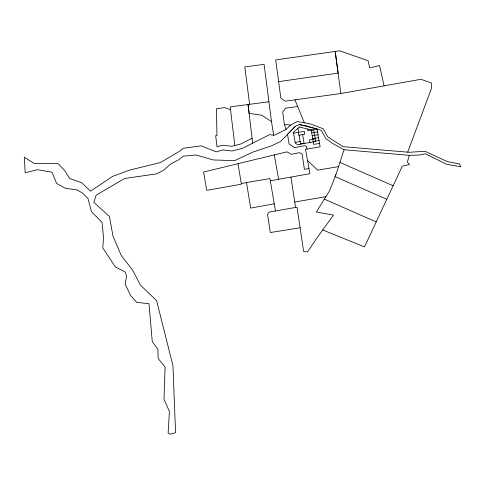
<?xml version="1.0" encoding="UTF-8"?>
<svg xmlns="http://www.w3.org/2000/svg" width="485" height="485" viewBox="0 0 485 485"><rect width="100%" height="100%" fill="white"/><g stroke="black" fill="none" stroke-linecap="round" stroke-linejoin="round"><path stroke-width="0.73" d="M409.291 155.327L344.071 149.756L332.971 143.633L325.878 138.637L321.482 130.453L307.029 126.021L299.16 124.524L295.413 126.252L280.554 141.535L271.533 145.803L252.824 152.12L234.552 160.644L213.315 159.953L195.922 154.951L183.391 156.182L178.577 159.868L171.029 163.778L163.378 170.381L156.485 173.903L124.797 178.438L96.188 195.134L93.841 202.342L109.44 216.474L113.041 236.334L121.256 255.534L132.726 270.29L140.444 285.131L156.606 300.651L172.945 365.66L175.558 432.65L170.162 434.208L168.137 432.972L169.404 411.51L163.997 399.106L165.082 367.018L158.171 358.518L157.904 349.2L152.272 341.683L148.992 303.713L136.776 302.391L130.586 295.529L125.148 284.161L126.682 275.923L124.863 271.782L115.406 266.974L102.784 247.847L103.541 237.789L102.074 222.451L91.471 211.702L87.979 198.492L82.868 193.357L77.454 190.053L65.281 188.259L56.654 183.421L51.974 172.217L37.387 169.695L25.22 172.751L24.25 157.17L33.998 163.354L58.145 163.712L64.935 170.872L69.652 178.522L81.632 182.651L90.519 191.157L112.587 176.413L129.077 170.241L160.359 162.578L178.856 151.714L183.415 148.252L201.184 145.846L216.286 151.872L222.87 149.956L232.109 150.999L242.154 148.483L269.672 134.606L274.334 135.279L285.895 129.55L290.509 125.166L297.305 121.541L309.794 123.711L323.271 128.774L327.811 136.94L343.041 146.652L409.122 152.284L425.115 151.302L447.176 161.553L459.562 164.021L460.75 166.755L446.546 164.263L425.339 153.745L419.567 155.012L409.291 155.327L407.345 162.063L409.479 164.53L402.308 166.173L364.502 246.913L322.761 229.969M300.1 227.75L270.29 232.545L267.538 214.334L269.157 212.09L297.02 207.198L303.652 251.497L307.563 251.867L317.087 237.747L333.516 215.073L316.317 212.042L329.709 190.538L335.929 174.545L344.071 149.756M407.697 152.163L431.347 88.767L431.723 83.062L420.974 79.297L340.84 93.52L285.168 101.189L280.857 98.225L275.722 59.928L339.688 50.798L368.085 60.752L369.655 67.845L379.573 65.596L384.065 85.851M335.929 174.545L335.123 176.613L386.8 199.299M295.413 126.252L287.556 134.327L289.048 143.869L294.437 147.604L304.847 145.664L306.502 146.476L306.969 149.059M252.079 138.261L240.518 144.094L231.836 146.264L222.506 145.209L217.007 146.809L215.667 135.612L216.983 135.582L216.365 108.731L224.585 107.64L230.539 109.598M237.989 163.7L241.385 184.185L206.719 190.362L203.591 172.036L286.944 151.835L291.346 154.315L299.584 152.66L302.1 154.163L304.416 169.313L308.987 168.592M274.249 203.809L250.709 208.077L246.489 182.602L269.957 178.547L275.462 210.969M270.339 180.796L309.903 173.666L305.508 149.301L320.136 146.858L317.075 129.01L299.16 124.524M293.583 133.229L304.216 131.302L304.707 134.175L298.857 135.218L298.366 132.344M317.075 129.01L307.957 130.671L307.684 129.077M311.722 132.926L317.566 131.884M312.213 135.794L318.063 134.751M312.704 138.668L318.554 137.625M295.159 142.42L300.179 141.523M315.268 138.837L309.533 139.856L309.982 142.499M300.567 143.784L304.077 143.16L302.598 134.551M313.201 141.535L319.045 140.498M319.536 143.366L313.692 144.409L311.231 130.053M241.275 183.512L246.489 182.602M294.741 202.021L325.902 196.649M338.53 166.616L317.724 170.15L307.52 160.48M278.632 81.644L338.106 73.108L335.196 51.428L340.84 93.52M297.681 106.524L285.55 108.191L282.725 112.144L284.362 124.36L285.992 129.453M268.926 101.753L230.211 106.894L234.831 145.512M284.362 124.36L290.509 125.166M339.912 162.414L393.141 185.755M324.356 199.129L376.196 221.936M273.619 135.176L271.491 121.541L261.7 115.218L249.108 113.405L248.047 104.524L252.667 143.184M294.953 99.837L304.319 122.76M274.237 154.915L278.669 179.298M297.905 128.289L298.602 132.338M299.087 135.176L300.633 144.16M290.958 177.08L295.565 207.422M271.491 121.541L264.089 64.353L244.786 66.918L249.623 104.317M299.372 126.991L293.419 132.272L295.28 143.117L297.572 144.706L315.717 141.475L313.856 130.623L299.372 126.991"/></g></svg>
